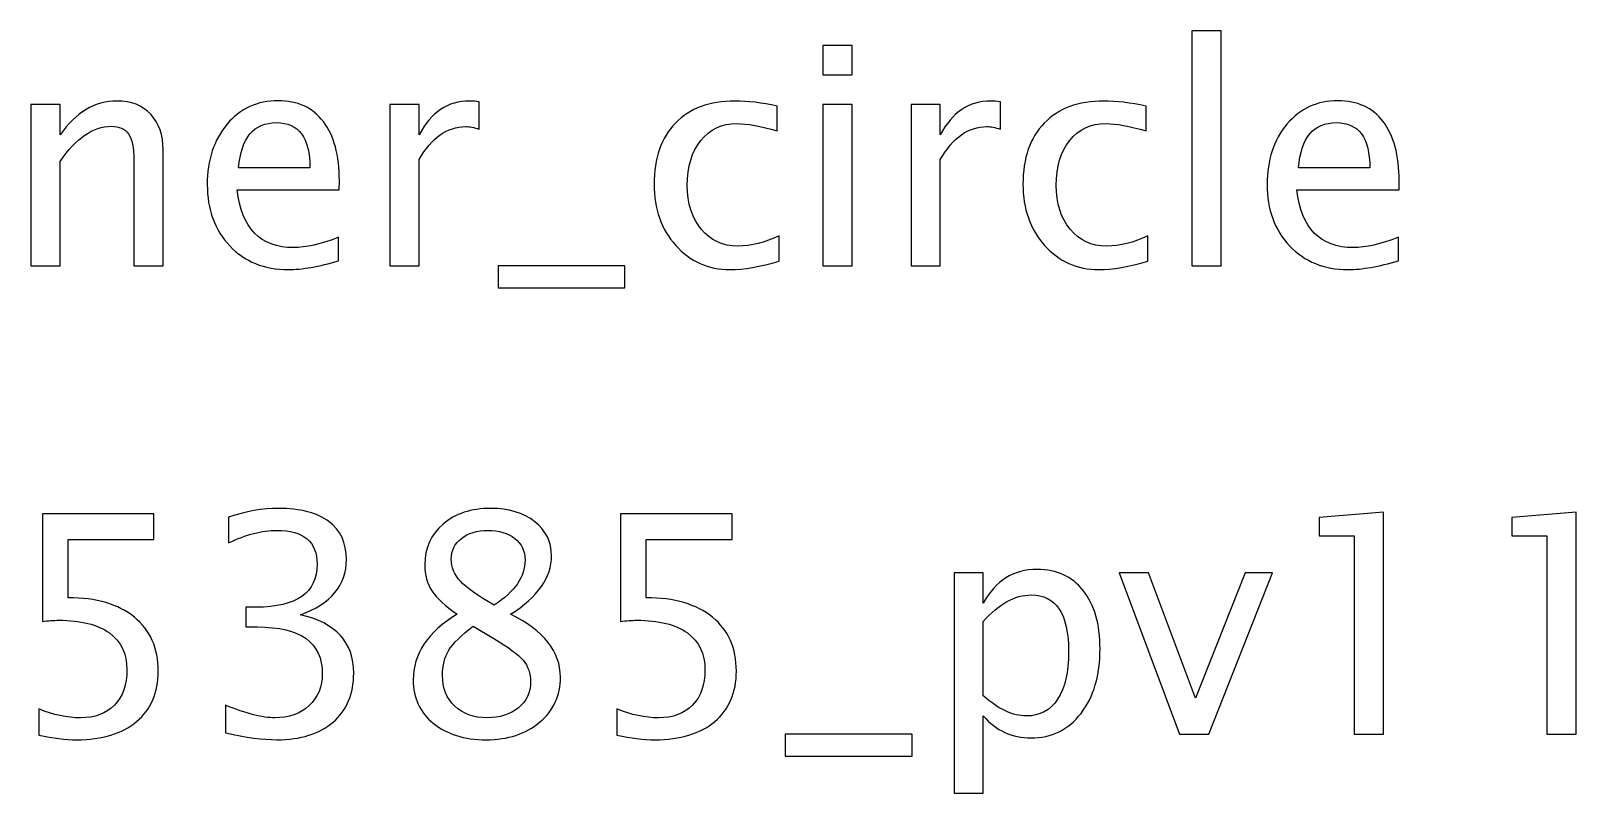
# Model space of a CAD drawing. Header units: centimetres. Extents: x -42.5 to 44.4, y -43.5 to 43.2.
# Drawn here: x -24.33 to -17.89, y 25.97 to 29.15 of the extents above; entities that cross this region are included whole.
import ezdxf

# ---------------------------------------------------------------- set-up
doc = ezdxf.new("R2010")
doc.units = ezdxf.units.CM
doc.header["$MEASUREMENT"] = 0
doc.layers.add('Layer 1', color=7, linetype='Continuous')

msp = doc.modelspace()

# ---------------------------------------------------------------- linework, layer by layer
at = {"layer": 'Layer 1'}
for points, knots in [([(-19.49487, 28.17044), (-19.49487, 28.17044), (-19.49487, 29.14961), (-19.49487, 29.14961), (-19.49487, 29.14961), (-19.49487, 29.14961), (-19.37295, 29.14961), (-19.37295, 29.14961), (-19.37295, 29.14961), (-19.37295, 29.14961), (-19.37295, 28.17044), (-19.37295, 28.17044), (-19.37295, 28.17044), (-19.37295, 28.17044), (-19.49487, 28.17044), (-19.49487, 28.17044)], [0, 0, 0, 0, 0.2, 0.2, 0.2, 0.2, 0.4, 0.4, 0.4, 0.4, 0.6, 0.6, 0.6, 0.6, 1, 1, 1, 1]), ([(-21.03199, 28.96673), (-21.03199, 28.96673), (-21.03199, 29.08865), (-21.03199, 29.08865), (-21.03199, 29.08865), (-21.03199, 29.08865), (-20.91007, 29.08865), (-20.91007, 29.08865), (-20.91007, 29.08865), (-20.91007, 29.08865), (-20.91007, 28.96673), (-20.91007, 28.96673), (-20.91007, 28.96673), (-20.91007, 28.96673), (-21.03199, 28.96673), (-21.03199, 28.96673)], [0, 0, 0, 0, 0.2, 0.2, 0.2, 0.2, 0.4, 0.4, 0.4, 0.4, 0.6, 0.6, 0.6, 0.6, 1, 1, 1, 1]), ([(-24.33293, 28.17044), (-24.33293, 28.17044), (-24.33293, 28.84354), (-24.33293, 28.84354), (-24.33293, 28.84354), (-24.33293, 28.84354), (-24.21101, 28.84354), (-24.21101, 28.84354), (-24.21101, 28.84354), (-24.21101, 28.84354), (-24.21101, 28.71633), (-24.21101, 28.71633), (-24.21101, 28.71633), (-24.14645, 28.81052), (-24.06729, 28.85751), (-23.97373, 28.85751), (-23.97373, 28.85751), (-23.91489, 28.85751), (-23.86811, 28.8391), (-23.83361, 28.80205), (-23.83361, 28.80205), (-23.79911, 28.76522), (-23.78175, 28.71548), (-23.78175, 28.65325), (-23.78175, 28.65325), (-23.78175, 28.65325), (-23.78175, 28.17044), (-23.78175, 28.17044), (-23.78175, 28.17044), (-23.78175, 28.17044), (-23.90367, 28.17044), (-23.90367, 28.17044), (-23.90367, 28.17044), (-23.90367, 28.17044), (-23.90367, 28.61346), (-23.90367, 28.61346), (-23.90367, 28.61346), (-23.90367, 28.66341), (-23.91108, 28.69897), (-23.92568, 28.72014), (-23.92568, 28.72014), (-23.9405, 28.74152), (-23.96484, 28.7521), (-23.99892, 28.7521), (-23.99892, 28.7521), (-24.07385, 28.7521), (-24.14455, 28.70321), (-24.21101, 28.60542), (-24.21101, 28.60542), (-24.21101, 28.60542), (-24.21101, 28.17044), (-24.21101, 28.17044), (-24.21101, 28.17044), (-24.21101, 28.17044), (-24.33293, 28.17044), (-24.33293, 28.17044)], [0, 0, 0, 0, 0.0666667, 0.0666667, 0.0666667, 0.0666667, 0.1333333, 0.1333333, 0.1333333, 0.1333333, 0.2, 0.2, 0.2, 0.2, 0.2666667, 0.2666667, 0.2666667, 0.2666667, 0.3333333, 0.3333333, 0.3333333, 0.3333333, 0.4, 0.4, 0.4, 0.4, 0.4666667, 0.4666667, 0.4666667, 0.4666667, 0.5333333, 0.5333333, 0.5333333, 0.5333333, 0.6, 0.6, 0.6, 0.6, 0.6666667, 0.6666667, 0.6666667, 0.6666667, 0.7333333, 0.7333333, 0.7333333, 0.7333333, 0.8, 0.8, 0.8, 0.8, 0.8666667, 0.8666667, 0.8666667, 0.8666667, 1, 1, 1, 1]), ([(-23.05065, 28.19203), (-23.13256, 28.16748), (-23.20263, 28.1552), (-23.26105, 28.1552), (-23.26105, 28.1552), (-23.36074, 28.1552), (-23.44181, 28.18822), (-23.50425, 28.25405), (-23.50425, 28.25405), (-23.56669, 28.31988), (-23.59802, 28.40518), (-23.59802, 28.51017), (-23.59802, 28.51017), (-23.59802, 28.61198), (-23.5705, 28.69559), (-23.51526, 28.76099), (-23.51526, 28.76099), (-23.46001, 28.82618), (-23.38932, 28.85878), (-23.30317, 28.85878), (-23.30317, 28.85878), (-23.22168, 28.85878), (-23.1586, 28.82978), (-23.11415, 28.77179), (-23.11415, 28.77179), (-23.0697, 28.71379), (-23.04747, 28.63166), (-23.04747, 28.52519), (-23.04747, 28.52519), (-23.04747, 28.52519), (-23.04811, 28.48794), (-23.04811, 28.48794), (-23.04811, 28.48794), (-23.04811, 28.48794), (-23.47356, 28.48794), (-23.47356, 28.48794), (-23.47356, 28.48794), (-23.45578, 28.32707), (-23.37725, 28.24664), (-23.23819, 28.24664), (-23.23819, 28.24664), (-23.18717, 28.24664), (-23.12473, 28.26103), (-23.05065, 28.28982), (-23.05065, 28.28982), (-23.05065, 28.28982), (-23.05065, 28.19203), (-23.05065, 28.19203)], [0, 0, 0, 0, 0.0769231, 0.0769231, 0.0769231, 0.0769231, 0.1538462, 0.1538462, 0.1538462, 0.1538462, 0.2307692, 0.2307692, 0.2307692, 0.2307692, 0.3076923, 0.3076923, 0.3076923, 0.3076923, 0.3846154, 0.3846154, 0.3846154, 0.3846154, 0.4615385, 0.4615385, 0.4615385, 0.4615385, 0.5384615, 0.5384615, 0.5384615, 0.5384615, 0.6153846, 0.6153846, 0.6153846, 0.6153846, 0.6923077, 0.6923077, 0.6923077, 0.6923077, 0.7692308, 0.7692308, 0.7692308, 0.7692308, 0.8461538, 0.8461538, 0.8461538, 0.8461538, 1, 1, 1, 1]), ([(-22.83708, 28.17044), (-22.83708, 28.17044), (-22.83708, 28.84354), (-22.83708, 28.84354), (-22.83708, 28.84354), (-22.83708, 28.84354), (-22.71516, 28.84354), (-22.71516, 28.84354), (-22.71516, 28.84354), (-22.71516, 28.84354), (-22.71516, 28.71633), (-22.71516, 28.71633), (-22.71516, 28.71633), (-22.66669, 28.81052), (-22.59641, 28.85751), (-22.50413, 28.85751), (-22.50413, 28.85751), (-22.49164, 28.85751), (-22.47852, 28.85645), (-22.46497, 28.85434), (-22.46497, 28.85434), (-22.46497, 28.85434), (-22.46497, 28.74025), (-22.46497, 28.74025), (-22.46497, 28.74025), (-22.48614, 28.74723), (-22.50476, 28.75083), (-22.52085, 28.75083), (-22.52085, 28.75083), (-22.59832, 28.75083), (-22.66309, 28.70511), (-22.71516, 28.61346), (-22.71516, 28.61346), (-22.71516, 28.61346), (-22.71516, 28.17044), (-22.71516, 28.17044), (-22.71516, 28.17044), (-22.71516, 28.17044), (-22.83708, 28.17044), (-22.83708, 28.17044)], [0, 0, 0, 0, 0.0909091, 0.0909091, 0.0909091, 0.0909091, 0.1818182, 0.1818182, 0.1818182, 0.1818182, 0.2727273, 0.2727273, 0.2727273, 0.2727273, 0.3636364, 0.3636364, 0.3636364, 0.3636364, 0.4545455, 0.4545455, 0.4545455, 0.4545455, 0.5454545, 0.5454545, 0.5454545, 0.5454545, 0.6363636, 0.6363636, 0.6363636, 0.6363636, 0.7272727, 0.7272727, 0.7272727, 0.7272727, 0.8181818, 0.8181818, 0.8181818, 0.8181818, 1, 1, 1, 1]), ([(-21.21508, 28.19076), (-21.29403, 28.16705), (-21.36219, 28.1552), (-21.41955, 28.1552), (-21.41955, 28.1552), (-21.51057, 28.1552), (-21.58592, 28.18886), (-21.64582, 28.25595), (-21.64582, 28.25595), (-21.70572, 28.32326), (-21.73578, 28.40814), (-21.73578, 28.51038), (-21.73578, 28.51038), (-21.73578, 28.6196), (-21.70615, 28.7049), (-21.64688, 28.76586), (-21.64688, 28.76586), (-21.58761, 28.82703), (-21.50485, 28.85751), (-21.39859, 28.85751), (-21.39859, 28.85751), (-21.34631, 28.85751), (-21.28747, 28.85031), (-21.2227, 28.83592), (-21.2227, 28.83592), (-21.2227, 28.83592), (-21.2227, 28.73305), (-21.2227, 28.73305), (-21.2227, 28.73305), (-21.29149, 28.75337), (-21.34758, 28.76353), (-21.39076, 28.76353), (-21.39076, 28.76353), (-21.45342, 28.76353), (-21.50358, 28.74004), (-21.54105, 28.69326), (-21.54105, 28.69326), (-21.57851, 28.64648), (-21.59735, 28.58404), (-21.59735, 28.50614), (-21.59735, 28.50614), (-21.59735, 28.43058), (-21.57788, 28.36962), (-21.53914, 28.32284), (-21.53914, 28.32284), (-21.50041, 28.27627), (-21.44982, 28.25299), (-21.38695, 28.25299), (-21.38695, 28.25299), (-21.33128, 28.25299), (-21.27413, 28.26738), (-21.21508, 28.29617), (-21.21508, 28.29617), (-21.21508, 28.29617), (-21.21508, 28.19076), (-21.21508, 28.19076)], [0, 0, 0, 0, 0.0666667, 0.0666667, 0.0666667, 0.0666667, 0.1333333, 0.1333333, 0.1333333, 0.1333333, 0.2, 0.2, 0.2, 0.2, 0.2666667, 0.2666667, 0.2666667, 0.2666667, 0.3333333, 0.3333333, 0.3333333, 0.3333333, 0.4, 0.4, 0.4, 0.4, 0.4666667, 0.4666667, 0.4666667, 0.4666667, 0.5333333, 0.5333333, 0.5333333, 0.5333333, 0.6, 0.6, 0.6, 0.6, 0.6666667, 0.6666667, 0.6666667, 0.6666667, 0.7333333, 0.7333333, 0.7333333, 0.7333333, 0.8, 0.8, 0.8, 0.8, 0.8666667, 0.8666667, 0.8666667, 0.8666667, 1, 1, 1, 1]), ([(-20.66496, 28.17044), (-20.66496, 28.17044), (-20.66496, 28.84354), (-20.66496, 28.84354), (-20.66496, 28.84354), (-20.66496, 28.84354), (-20.54304, 28.84354), (-20.54304, 28.84354), (-20.54304, 28.84354), (-20.54304, 28.84354), (-20.54304, 28.71633), (-20.54304, 28.71633), (-20.54304, 28.71633), (-20.49457, 28.81052), (-20.42429, 28.85751), (-20.33201, 28.85751), (-20.33201, 28.85751), (-20.31952, 28.85751), (-20.3064, 28.85645), (-20.29285, 28.85434), (-20.29285, 28.85434), (-20.29285, 28.85434), (-20.29285, 28.74025), (-20.29285, 28.74025), (-20.29285, 28.74025), (-20.31402, 28.74723), (-20.33264, 28.75083), (-20.34873, 28.75083), (-20.34873, 28.75083), (-20.4262, 28.75083), (-20.49097, 28.70511), (-20.54304, 28.61346), (-20.54304, 28.61346), (-20.54304, 28.61346), (-20.54304, 28.17044), (-20.54304, 28.17044), (-20.54304, 28.17044), (-20.54304, 28.17044), (-20.66496, 28.17044), (-20.66496, 28.17044)], [0, 0, 0, 0, 0.0909091, 0.0909091, 0.0909091, 0.0909091, 0.1818182, 0.1818182, 0.1818182, 0.1818182, 0.2727273, 0.2727273, 0.2727273, 0.2727273, 0.3636364, 0.3636364, 0.3636364, 0.3636364, 0.4545455, 0.4545455, 0.4545455, 0.4545455, 0.5454545, 0.5454545, 0.5454545, 0.5454545, 0.6363636, 0.6363636, 0.6363636, 0.6363636, 0.7272727, 0.7272727, 0.7272727, 0.7272727, 0.8181818, 0.8181818, 0.8181818, 0.8181818, 1, 1, 1, 1]), ([(-19.67796, 28.19076), (-19.75691, 28.16705), (-19.82507, 28.1552), (-19.88243, 28.1552), (-19.88243, 28.1552), (-19.97345, 28.1552), (-20.0488, 28.18886), (-20.1087, 28.25595), (-20.1087, 28.25595), (-20.1686, 28.32326), (-20.19866, 28.40814), (-20.19866, 28.51038), (-20.19866, 28.51038), (-20.19866, 28.6196), (-20.16903, 28.7049), (-20.10976, 28.76586), (-20.10976, 28.76586), (-20.05049, 28.82703), (-19.96773, 28.85751), (-19.86147, 28.85751), (-19.86147, 28.85751), (-19.80919, 28.85751), (-19.75035, 28.85031), (-19.68558, 28.83592), (-19.68558, 28.83592), (-19.68558, 28.83592), (-19.68558, 28.73305), (-19.68558, 28.73305), (-19.68558, 28.73305), (-19.75437, 28.75337), (-19.81046, 28.76353), (-19.85364, 28.76353), (-19.85364, 28.76353), (-19.9163, 28.76353), (-19.96646, 28.74004), (-20.00393, 28.69326), (-20.00393, 28.69326), (-20.04139, 28.64648), (-20.06023, 28.58404), (-20.06023, 28.50614), (-20.06023, 28.50614), (-20.06023, 28.43058), (-20.04076, 28.36962), (-20.00202, 28.32284), (-20.00202, 28.32284), (-19.96329, 28.27627), (-19.9127, 28.25299), (-19.84983, 28.25299), (-19.84983, 28.25299), (-19.79416, 28.25299), (-19.73701, 28.26738), (-19.67796, 28.29617), (-19.67796, 28.29617), (-19.67796, 28.29617), (-19.67796, 28.19076), (-19.67796, 28.19076)], [0, 0, 0, 0, 0.0666667, 0.0666667, 0.0666667, 0.0666667, 0.1333333, 0.1333333, 0.1333333, 0.1333333, 0.2, 0.2, 0.2, 0.2, 0.2666667, 0.2666667, 0.2666667, 0.2666667, 0.3333333, 0.3333333, 0.3333333, 0.3333333, 0.4, 0.4, 0.4, 0.4, 0.4666667, 0.4666667, 0.4666667, 0.4666667, 0.5333333, 0.5333333, 0.5333333, 0.5333333, 0.6, 0.6, 0.6, 0.6, 0.6666667, 0.6666667, 0.6666667, 0.6666667, 0.7333333, 0.7333333, 0.7333333, 0.7333333, 0.8, 0.8, 0.8, 0.8, 0.8666667, 0.8666667, 0.8666667, 0.8666667, 1, 1, 1, 1]), ([(-18.63381, 28.19203), (-18.71572, 28.16748), (-18.78579, 28.1552), (-18.84421, 28.1552), (-18.84421, 28.1552), (-18.9439, 28.1552), (-19.02497, 28.18822), (-19.08741, 28.25405), (-19.08741, 28.25405), (-19.14985, 28.31988), (-19.18118, 28.40518), (-19.18118, 28.51017), (-19.18118, 28.51017), (-19.18118, 28.61198), (-19.15366, 28.69559), (-19.09842, 28.76099), (-19.09842, 28.76099), (-19.04317, 28.82618), (-18.97248, 28.85878), (-18.88633, 28.85878), (-18.88633, 28.85878), (-18.80484, 28.85878), (-18.74176, 28.82978), (-18.69731, 28.77179), (-18.69731, 28.77179), (-18.65286, 28.71379), (-18.63063, 28.63166), (-18.63063, 28.52519), (-18.63063, 28.52519), (-18.63063, 28.52519), (-18.63127, 28.48794), (-18.63127, 28.48794), (-18.63127, 28.48794), (-18.63127, 28.48794), (-19.05672, 28.48794), (-19.05672, 28.48794), (-19.05672, 28.48794), (-19.03894, 28.32707), (-18.96041, 28.24664), (-18.82135, 28.24664), (-18.82135, 28.24664), (-18.77033, 28.24664), (-18.70789, 28.26103), (-18.63381, 28.28982), (-18.63381, 28.28982), (-18.63381, 28.28982), (-18.63381, 28.19203), (-18.63381, 28.19203)], [0, 0, 0, 0, 0.0769231, 0.0769231, 0.0769231, 0.0769231, 0.1538462, 0.1538462, 0.1538462, 0.1538462, 0.2307692, 0.2307692, 0.2307692, 0.2307692, 0.3076923, 0.3076923, 0.3076923, 0.3076923, 0.3846154, 0.3846154, 0.3846154, 0.3846154, 0.4615385, 0.4615385, 0.4615385, 0.4615385, 0.5384615, 0.5384615, 0.5384615, 0.5384615, 0.6153846, 0.6153846, 0.6153846, 0.6153846, 0.6923077, 0.6923077, 0.6923077, 0.6923077, 0.7692308, 0.7692308, 0.7692308, 0.7692308, 0.8461538, 0.8461538, 0.8461538, 0.8461538, 1, 1, 1, 1]), ([(-21.03199, 28.17044), (-21.03199, 28.17044), (-21.03199, 28.84354), (-21.03199, 28.84354), (-21.03199, 28.84354), (-21.03199, 28.84354), (-20.91007, 28.84354), (-20.91007, 28.84354), (-20.91007, 28.84354), (-20.91007, 28.84354), (-20.91007, 28.17044), (-20.91007, 28.17044), (-20.91007, 28.17044), (-20.91007, 28.17044), (-21.03199, 28.17044), (-21.03199, 28.17044)], [0, 0, 0, 0, 0.2, 0.2, 0.2, 0.2, 0.4, 0.4, 0.4, 0.4, 0.6, 0.6, 0.6, 0.6, 1, 1, 1, 1]), ([(-23.46721, 28.57938), (-23.46721, 28.57938), (-23.17003, 28.57938), (-23.17003, 28.57938), (-23.17003, 28.57938), (-23.17003, 28.70469), (-23.21681, 28.76734), (-23.31015, 28.76734), (-23.31015, 28.76734), (-23.40413, 28.76734), (-23.45641, 28.70469), (-23.46721, 28.57938)], [0, 0, 0, 0, 0.25, 0.25, 0.25, 0.25, 0.5, 0.5, 0.5, 0.5, 1, 1, 1, 1]), ([(-19.05037, 28.57938), (-19.05037, 28.57938), (-18.75319, 28.57938), (-18.75319, 28.57938), (-18.75319, 28.57938), (-18.75319, 28.70469), (-18.79997, 28.76734), (-18.89331, 28.76734), (-18.89331, 28.76734), (-18.98729, 28.76734), (-19.03957, 28.70469), (-19.05037, 28.57938)], [0, 0, 0, 0, 0.25, 0.25, 0.25, 0.25, 0.5, 0.5, 0.5, 0.5, 1, 1, 1, 1]), ([(-22.38602, 28.079), (-22.38602, 28.079), (-22.38602, 28.17044), (-22.38602, 28.17044), (-22.38602, 28.17044), (-22.38602, 28.17044), (-21.8577, 28.17044), (-21.8577, 28.17044), (-21.8577, 28.17044), (-21.8577, 28.17044), (-21.8577, 28.079), (-21.8577, 28.079), (-21.8577, 28.079), (-21.8577, 28.079), (-22.38602, 28.079), (-22.38602, 28.079)], [0, 0, 0, 0, 0.2, 0.2, 0.2, 0.2, 0.4, 0.4, 0.4, 0.4, 0.6, 0.6, 0.6, 0.6, 1, 1, 1, 1]), ([(-24.30002, 26.21506), (-24.30002, 26.21506), (-24.30002, 26.32428), (-24.30002, 26.32428), (-24.30002, 26.32428), (-24.23927, 26.29973), (-24.1817, 26.28745), (-24.12666, 26.28745), (-24.12666, 26.28745), (-24.06655, 26.28745), (-24.01914, 26.30523), (-23.98464, 26.34079), (-23.98464, 26.34079), (-23.95013, 26.37635), (-23.93299, 26.42525), (-23.93299, 26.48748), (-23.93299, 26.48748), (-23.93299, 26.55436), (-23.95733, 26.60559), (-24.00601, 26.64093), (-24.00601, 26.64093), (-24.0547, 26.67628), (-24.12518, 26.69385), (-24.21726, 26.69385), (-24.21726, 26.69385), (-24.23864, 26.69385), (-24.26128, 26.69237), (-24.28478, 26.68941), (-24.28478, 26.68941), (-24.28478, 26.68941), (-24.28478, 27.13708), (-24.28478, 27.13708), (-24.28478, 27.13708), (-24.28478, 27.13708), (-23.81996, 27.13708), (-23.81996, 27.13708), (-23.81996, 27.13708), (-23.81996, 27.13708), (-23.81996, 27.0304), (-23.81996, 27.0304), (-23.81996, 27.0304), (-23.81996, 27.0304), (-24.1781, 27.0304), (-24.1781, 27.0304), (-24.1781, 27.0304), (-24.1781, 27.0304), (-24.1781, 26.78783), (-24.1781, 26.78783), (-24.1781, 26.78783), (-24.05999, 26.78783), (-23.96791, 26.76074), (-23.90166, 26.70655), (-23.90166, 26.70655), (-23.83541, 26.65258), (-23.80218, 26.57765), (-23.80218, 26.48176), (-23.80218, 26.48176), (-23.80218, 26.39244), (-23.83224, 26.32259), (-23.89235, 26.272), (-23.89235, 26.272), (-23.95246, 26.22141), (-24.03544, 26.19601), (-24.14127, 26.19601), (-24.14127, 26.19601), (-24.18847, 26.19601), (-24.24139, 26.20236), (-24.30002, 26.21506)], [0, 0, 0, 0, 0.0555556, 0.0555556, 0.0555556, 0.0555556, 0.1111111, 0.1111111, 0.1111111, 0.1111111, 0.1666667, 0.1666667, 0.1666667, 0.1666667, 0.2222222, 0.2222222, 0.2222222, 0.2222222, 0.2777778, 0.2777778, 0.2777778, 0.2777778, 0.3333333, 0.3333333, 0.3333333, 0.3333333, 0.3888889, 0.3888889, 0.3888889, 0.3888889, 0.4444444, 0.4444444, 0.4444444, 0.4444444, 0.5, 0.5, 0.5, 0.5, 0.5555556, 0.5555556, 0.5555556, 0.5555556, 0.6111111, 0.6111111, 0.6111111, 0.6111111, 0.6666667, 0.6666667, 0.6666667, 0.6666667, 0.7222222, 0.7222222, 0.7222222, 0.7222222, 0.7777778, 0.7777778, 0.7777778, 0.7777778, 0.8333333, 0.8333333, 0.8333333, 0.8333333, 0.8888889, 0.8888889, 0.8888889, 0.8888889, 1, 1, 1, 1]), ([(-23.52236, 26.22522), (-23.52236, 26.22522), (-23.52236, 26.33952), (-23.52236, 26.33952), (-23.52236, 26.33952), (-23.43515, 26.30481), (-23.36678, 26.28745), (-23.31662, 26.28745), (-23.31662, 26.28745), (-23.25756, 26.28745), (-23.20994, 26.30438), (-23.17332, 26.33846), (-23.17332, 26.33846), (-23.1367, 26.37254), (-23.1185, 26.41699), (-23.1185, 26.4716), (-23.1185, 26.4716), (-23.1185, 26.60114), (-23.20867, 26.66591), (-23.38901, 26.66591), (-23.38901, 26.66591), (-23.38901, 26.66591), (-23.43727, 26.66591), (-23.43727, 26.66591), (-23.43727, 26.66591), (-23.43727, 26.66591), (-23.43727, 26.74783), (-23.43727, 26.74783), (-23.43727, 26.74783), (-23.43727, 26.74783), (-23.39451, 26.74846), (-23.39451, 26.74846), (-23.39451, 26.74846), (-23.22497, 26.74846), (-23.14009, 26.80815), (-23.14009, 26.92774), (-23.14009, 26.92774), (-23.14009, 27.02151), (-23.19639, 27.0685), (-23.30879, 27.0685), (-23.30879, 27.0685), (-23.36911, 27.0685), (-23.436, 27.05114), (-23.50966, 27.01643), (-23.50966, 27.01643), (-23.50966, 27.01643), (-23.50966, 27.12311), (-23.50966, 27.12311), (-23.50966, 27.12311), (-23.43748, 27.14766), (-23.36784, 27.15994), (-23.30096, 27.15994), (-23.30096, 27.15994), (-23.20994, 27.15994), (-23.13988, 27.14174), (-23.09119, 27.10533), (-23.09119, 27.10533), (-23.04251, 27.06914), (-23.01817, 27.01643), (-23.01817, 26.94743), (-23.01817, 26.94743), (-23.01817, 26.83969), (-23.08188, 26.76285), (-23.20952, 26.71713), (-23.20952, 26.71713), (-23.06156, 26.68263), (-22.98769, 26.60156), (-22.98769, 26.47351), (-22.98769, 26.47351), (-22.98769, 26.38715), (-23.01626, 26.3192), (-23.0732, 26.26988), (-23.0732, 26.26988), (-23.13014, 26.22056), (-23.20846, 26.19601), (-23.30794, 26.19601), (-23.30794, 26.19601), (-23.36467, 26.19601), (-23.436, 26.20575), (-23.52236, 26.22522)], [0, 0, 0, 0, 0.047619, 0.047619, 0.047619, 0.047619, 0.0952381, 0.0952381, 0.0952381, 0.0952381, 0.1428571, 0.1428571, 0.1428571, 0.1428571, 0.1904762, 0.1904762, 0.1904762, 0.1904762, 0.2380952, 0.2380952, 0.2380952, 0.2380952, 0.2857143, 0.2857143, 0.2857143, 0.2857143, 0.3333333, 0.3333333, 0.3333333, 0.3333333, 0.3809524, 0.3809524, 0.3809524, 0.3809524, 0.4285714, 0.4285714, 0.4285714, 0.4285714, 0.4761905, 0.4761905, 0.4761905, 0.4761905, 0.5238095, 0.5238095, 0.5238095, 0.5238095, 0.5714286, 0.5714286, 0.5714286, 0.5714286, 0.6190476, 0.6190476, 0.6190476, 0.6190476, 0.6666667, 0.6666667, 0.6666667, 0.6666667, 0.7142857, 0.7142857, 0.7142857, 0.7142857, 0.7619048, 0.7619048, 0.7619048, 0.7619048, 0.8095238, 0.8095238, 0.8095238, 0.8095238, 0.8571429, 0.8571429, 0.8571429, 0.8571429, 0.9047619, 0.9047619, 0.9047619, 0.9047619, 1, 1, 1, 1]), ([(-22.55674, 26.71862), (-22.60712, 26.75375), (-22.64225, 26.78635), (-22.66194, 26.81662), (-22.66194, 26.81662), (-22.68162, 26.84667), (-22.69136, 26.88308), (-22.69136, 26.92563), (-22.69136, 26.92563), (-22.69136, 26.99505), (-22.66596, 27.05157), (-22.61537, 27.09496), (-22.61537, 27.09496), (-22.56457, 27.13835), (-22.49832, 27.15994), (-22.41662, 27.15994), (-22.41662, 27.15994), (-22.34126, 27.15994), (-22.28009, 27.14153), (-22.23331, 27.1047), (-22.23331, 27.1047), (-22.18653, 27.06808), (-22.16304, 27.02024), (-22.16304, 26.96161), (-22.16304, 26.96161), (-22.16304, 26.87271), (-22.21998, 26.79164), (-22.33364, 26.71862), (-22.33364, 26.71862), (-22.19542, 26.65088), (-22.12621, 26.56346), (-22.12621, 26.45636), (-22.12621, 26.45636), (-22.12621, 26.37995), (-22.15521, 26.31751), (-22.21299, 26.26882), (-22.21299, 26.26882), (-22.27078, 26.22035), (-22.34507, 26.19601), (-22.43609, 26.19601), (-22.43609, 26.19601), (-22.52689, 26.19601), (-22.60013, 26.21887), (-22.65601, 26.26459), (-22.65601, 26.26459), (-22.71168, 26.3101), (-22.73962, 26.37021), (-22.73962, 26.44451), (-22.73962, 26.44451), (-22.73962, 26.55457), (-22.67866, 26.6458), (-22.55674, 26.71862)], [0, 0, 0, 0, 0.0714286, 0.0714286, 0.0714286, 0.0714286, 0.1428571, 0.1428571, 0.1428571, 0.1428571, 0.2142857, 0.2142857, 0.2142857, 0.2142857, 0.2857143, 0.2857143, 0.2857143, 0.2857143, 0.3571429, 0.3571429, 0.3571429, 0.3571429, 0.4285714, 0.4285714, 0.4285714, 0.4285714, 0.5, 0.5, 0.5, 0.5, 0.5714286, 0.5714286, 0.5714286, 0.5714286, 0.6428571, 0.6428571, 0.6428571, 0.6428571, 0.7142857, 0.7142857, 0.7142857, 0.7142857, 0.7857143, 0.7857143, 0.7857143, 0.7857143, 0.8571429, 0.8571429, 0.8571429, 0.8571429, 1, 1, 1, 1]), ([(-21.89084, 26.21506), (-21.89084, 26.21506), (-21.89084, 26.32428), (-21.89084, 26.32428), (-21.89084, 26.32428), (-21.83009, 26.29973), (-21.77252, 26.28745), (-21.71748, 26.28745), (-21.71748, 26.28745), (-21.65737, 26.28745), (-21.60996, 26.30523), (-21.57546, 26.34079), (-21.57546, 26.34079), (-21.54095, 26.37635), (-21.52381, 26.42525), (-21.52381, 26.48748), (-21.52381, 26.48748), (-21.52381, 26.55436), (-21.54815, 26.60559), (-21.59683, 26.64093), (-21.59683, 26.64093), (-21.64552, 26.67628), (-21.716, 26.69385), (-21.80808, 26.69385), (-21.80808, 26.69385), (-21.82946, 26.69385), (-21.8521, 26.69237), (-21.8756, 26.68941), (-21.8756, 26.68941), (-21.8756, 26.68941), (-21.8756, 27.13708), (-21.8756, 27.13708), (-21.8756, 27.13708), (-21.8756, 27.13708), (-21.41078, 27.13708), (-21.41078, 27.13708), (-21.41078, 27.13708), (-21.41078, 27.13708), (-21.41078, 27.0304), (-21.41078, 27.0304), (-21.41078, 27.0304), (-21.41078, 27.0304), (-21.76892, 27.0304), (-21.76892, 27.0304), (-21.76892, 27.0304), (-21.76892, 27.0304), (-21.76892, 26.78783), (-21.76892, 26.78783), (-21.76892, 26.78783), (-21.65081, 26.78783), (-21.55873, 26.76074), (-21.49248, 26.70655), (-21.49248, 26.70655), (-21.42623, 26.65258), (-21.393, 26.57765), (-21.393, 26.48176), (-21.393, 26.48176), (-21.393, 26.39244), (-21.42306, 26.32259), (-21.48317, 26.272), (-21.48317, 26.272), (-21.54328, 26.22141), (-21.62626, 26.19601), (-21.73209, 26.19601), (-21.73209, 26.19601), (-21.77929, 26.19601), (-21.83221, 26.20236), (-21.89084, 26.21506)], [0, 0, 0, 0, 0.0555556, 0.0555556, 0.0555556, 0.0555556, 0.1111111, 0.1111111, 0.1111111, 0.1111111, 0.1666667, 0.1666667, 0.1666667, 0.1666667, 0.2222222, 0.2222222, 0.2222222, 0.2222222, 0.2777778, 0.2777778, 0.2777778, 0.2777778, 0.3333333, 0.3333333, 0.3333333, 0.3333333, 0.3888889, 0.3888889, 0.3888889, 0.3888889, 0.4444444, 0.4444444, 0.4444444, 0.4444444, 0.5, 0.5, 0.5, 0.5, 0.5555556, 0.5555556, 0.5555556, 0.5555556, 0.6111111, 0.6111111, 0.6111111, 0.6111111, 0.6666667, 0.6666667, 0.6666667, 0.6666667, 0.7222222, 0.7222222, 0.7222222, 0.7222222, 0.7777778, 0.7777778, 0.7777778, 0.7777778, 0.8333333, 0.8333333, 0.8333333, 0.8333333, 0.8888889, 0.8888889, 0.8888889, 0.8888889, 1, 1, 1, 1]), ([(-18.8185, 26.21887), (-18.8185, 26.21887), (-18.8185, 27.04564), (-18.8185, 27.04564), (-18.8185, 27.04564), (-18.8185, 27.04564), (-18.96455, 27.04564), (-18.96455, 27.04564), (-18.96455, 27.04564), (-18.96455, 27.04564), (-18.96455, 27.12184), (-18.96455, 27.12184), (-18.96455, 27.12184), (-18.96455, 27.12184), (-18.69658, 27.1447), (-18.69658, 27.1447), (-18.69658, 27.1447), (-18.69658, 27.1447), (-18.69658, 26.21887), (-18.69658, 26.21887), (-18.69658, 26.21887), (-18.69658, 26.21887), (-18.8185, 26.21887), (-18.8185, 26.21887)], [0, 0, 0, 0, 0.1428571, 0.1428571, 0.1428571, 0.1428571, 0.2857143, 0.2857143, 0.2857143, 0.2857143, 0.4285714, 0.4285714, 0.4285714, 0.4285714, 0.5714286, 0.5714286, 0.5714286, 0.5714286, 0.7142857, 0.7142857, 0.7142857, 0.7142857, 1, 1, 1, 1]), ([(-18.01544, 26.21887), (-18.01544, 26.21887), (-18.01544, 27.04564), (-18.01544, 27.04564), (-18.01544, 27.04564), (-18.01544, 27.04564), (-18.16149, 27.04564), (-18.16149, 27.04564), (-18.16149, 27.04564), (-18.16149, 27.04564), (-18.16149, 27.12184), (-18.16149, 27.12184), (-18.16149, 27.12184), (-18.16149, 27.12184), (-17.89352, 27.1447), (-17.89352, 27.1447), (-17.89352, 27.1447), (-17.89352, 27.1447), (-17.89352, 26.21887), (-17.89352, 26.21887), (-17.89352, 26.21887), (-17.89352, 26.21887), (-18.01544, 26.21887), (-18.01544, 26.21887)], [0, 0, 0, 0, 0.1428571, 0.1428571, 0.1428571, 0.1428571, 0.2857143, 0.2857143, 0.2857143, 0.2857143, 0.4285714, 0.4285714, 0.4285714, 0.4285714, 0.5714286, 0.5714286, 0.5714286, 0.5714286, 0.7142857, 0.7142857, 0.7142857, 0.7142857, 1, 1, 1, 1]), ([(-22.4018, 26.75693), (-22.31629, 26.81344), (-22.27353, 26.8761), (-22.27353, 26.94531), (-22.27353, 26.94531), (-22.27353, 26.98235), (-22.28792, 27.01199), (-22.3165, 27.03463), (-22.3165, 27.03463), (-22.34528, 27.05728), (-22.38275, 27.0685), (-22.4291, 27.0685), (-22.4291, 27.0685), (-22.47398, 27.0685), (-22.5106, 27.05749), (-22.53875, 27.03527), (-22.53875, 27.03527), (-22.5669, 27.01304), (-22.58087, 26.98447), (-22.58087, 26.94912), (-22.58087, 26.94912), (-22.58087, 26.91483), (-22.56817, 26.88393), (-22.54277, 26.85641), (-22.54277, 26.85641), (-22.51737, 26.82911), (-22.47038, 26.79587), (-22.4018, 26.75693)], [0, 0, 0, 0, 0.125, 0.125, 0.125, 0.125, 0.25, 0.25, 0.25, 0.25, 0.375, 0.375, 0.375, 0.375, 0.5, 0.5, 0.5, 0.5, 0.625, 0.625, 0.625, 0.625, 0.75, 0.75, 0.75, 0.75, 1, 1, 1, 1]), ([(-20.4858, 25.97376), (-20.4858, 25.97376), (-20.4858, 26.89197), (-20.4858, 26.89197), (-20.4858, 26.89197), (-20.4858, 26.89197), (-20.36388, 26.89197), (-20.36388, 26.89197), (-20.36388, 26.89197), (-20.36388, 26.89197), (-20.36388, 26.76476), (-20.36388, 26.76476), (-20.36388, 26.76476), (-20.31393, 26.85895), (-20.23878, 26.90594), (-20.13867, 26.90594), (-20.13867, 26.90594), (-20.0576, 26.90594), (-19.99389, 26.87652), (-19.94732, 26.81746), (-19.94732, 26.81746), (-19.90075, 26.75841), (-19.87747, 26.67776), (-19.87747, 26.57553), (-19.87747, 26.57553), (-19.87747, 26.46419), (-19.90393, 26.37423), (-19.95663, 26.30608), (-19.95663, 26.30608), (-20.00934, 26.23771), (-20.07876, 26.20363), (-20.1647, 26.20363), (-20.1647, 26.20363), (-20.2445, 26.20363), (-20.31096, 26.23411), (-20.36388, 26.29528), (-20.36388, 26.29528), (-20.36388, 26.29528), (-20.36388, 25.97376), (-20.36388, 25.97376), (-20.36388, 25.97376), (-20.36388, 25.97376), (-20.4858, 25.97376), (-20.4858, 25.97376)], [0, 0, 0, 0, 0.0833333, 0.0833333, 0.0833333, 0.0833333, 0.1666667, 0.1666667, 0.1666667, 0.1666667, 0.25, 0.25, 0.25, 0.25, 0.3333333, 0.3333333, 0.3333333, 0.3333333, 0.4166667, 0.4166667, 0.4166667, 0.4166667, 0.5, 0.5, 0.5, 0.5, 0.5833333, 0.5833333, 0.5833333, 0.5833333, 0.6666667, 0.6666667, 0.6666667, 0.6666667, 0.75, 0.75, 0.75, 0.75, 0.8333333, 0.8333333, 0.8333333, 0.8333333, 1, 1, 1, 1]), ([(-19.54643, 26.21887), (-19.54643, 26.21887), (-19.79704, 26.89197), (-19.79704, 26.89197), (-19.79704, 26.89197), (-19.79704, 26.89197), (-19.67512, 26.89197), (-19.67512, 26.89197), (-19.67512, 26.89197), (-19.67512, 26.89197), (-19.47975, 26.36894), (-19.47975, 26.36894), (-19.47975, 26.36894), (-19.47975, 26.36894), (-19.27295, 26.89197), (-19.27295, 26.89197), (-19.27295, 26.89197), (-19.27295, 26.89197), (-19.15823, 26.89197), (-19.15823, 26.89197), (-19.15823, 26.89197), (-19.15823, 26.89197), (-19.42429, 26.21887), (-19.42429, 26.21887), (-19.42429, 26.21887), (-19.42429, 26.21887), (-19.54643, 26.21887), (-19.54643, 26.21887)], [0, 0, 0, 0, 0.125, 0.125, 0.125, 0.125, 0.25, 0.25, 0.25, 0.25, 0.375, 0.375, 0.375, 0.375, 0.5, 0.5, 0.5, 0.5, 0.625, 0.625, 0.625, 0.625, 0.75, 0.75, 0.75, 0.75, 1, 1, 1, 1]), ([(-20.36388, 26.37931), (-20.30101, 26.32322), (-20.24111, 26.29507), (-20.18417, 26.29507), (-20.18417, 26.29507), (-20.12808, 26.29507), (-20.08469, 26.31857), (-20.05421, 26.36534), (-20.05421, 26.36534), (-20.02352, 26.41212), (-20.00828, 26.47795), (-20.00828, 26.56304), (-20.00828, 26.56304), (-20.00828, 26.72052), (-20.06035, 26.79926), (-20.16449, 26.79926), (-20.16449, 26.79926), (-20.23265, 26.79926), (-20.29911, 26.76243), (-20.36388, 26.68856), (-20.36388, 26.68856), (-20.36388, 26.68856), (-20.36388, 26.37931), (-20.36388, 26.37931)], [0, 0, 0, 0, 0.1428571, 0.1428571, 0.1428571, 0.1428571, 0.2857143, 0.2857143, 0.2857143, 0.2857143, 0.4285714, 0.4285714, 0.4285714, 0.4285714, 0.5714286, 0.5714286, 0.5714286, 0.5714286, 0.7142857, 0.7142857, 0.7142857, 0.7142857, 1, 1, 1, 1]), ([(-22.49028, 26.66909), (-22.53981, 26.63099), (-22.57346, 26.59775), (-22.59124, 26.56939), (-22.59124, 26.56939), (-22.60881, 26.54103), (-22.6177, 26.50589), (-22.6177, 26.46356), (-22.6177, 26.46356), (-22.6177, 26.41106), (-22.60077, 26.36852), (-22.56669, 26.33613), (-22.56669, 26.33613), (-22.53261, 26.30375), (-22.48795, 26.28745), (-22.43228, 26.28745), (-22.43228, 26.28745), (-22.37873, 26.28745), (-22.33512, 26.30121), (-22.30147, 26.32894), (-22.30147, 26.32894), (-22.2676, 26.35667), (-22.25067, 26.39265), (-22.25067, 26.43689), (-22.25067, 26.43689), (-22.25067, 26.47245), (-22.26104, 26.50272), (-22.282, 26.52727), (-22.282, 26.52727), (-22.30295, 26.55182), (-22.34338, 26.58188), (-22.40328, 26.61744), (-22.40328, 26.61744), (-22.40328, 26.61744), (-22.49028, 26.66909), (-22.49028, 26.66909)], [0, 0, 0, 0, 0.1, 0.1, 0.1, 0.1, 0.2, 0.2, 0.2, 0.2, 0.3, 0.3, 0.3, 0.3, 0.4, 0.4, 0.4, 0.4, 0.5, 0.5, 0.5, 0.5, 0.6, 0.6, 0.6, 0.6, 0.7, 0.7, 0.7, 0.7, 0.8, 0.8, 0.8, 0.8, 1, 1, 1, 1]), ([(-21.18938, 26.12743), (-21.18938, 26.12743), (-21.18938, 26.21887), (-21.18938, 26.21887), (-21.18938, 26.21887), (-21.18938, 26.21887), (-20.66106, 26.21887), (-20.66106, 26.21887), (-20.66106, 26.21887), (-20.66106, 26.21887), (-20.66106, 26.12743), (-20.66106, 26.12743), (-20.66106, 26.12743), (-20.66106, 26.12743), (-21.18938, 26.12743), (-21.18938, 26.12743)], [0, 0, 0, 0, 0.2, 0.2, 0.2, 0.2, 0.4, 0.4, 0.4, 0.4, 0.6, 0.6, 0.6, 0.6, 1, 1, 1, 1])]:
    msp.add_open_spline(points, degree=3, knots=knots, dxfattribs=at)

doc.saveas('drawing.dxf')
